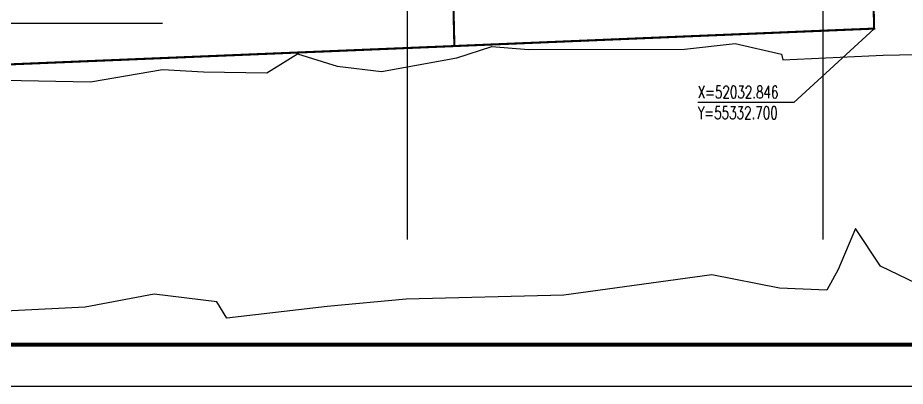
# Model space of a CAD drawing. Extents: x -170 to 1091, y -90 to 504.
# Drawn here: x 306.2 to 519.8, y -89.9 to -1.3 of the extents above; entities that cross this region are included whole.
import ezdxf

# ---------------------------------------------------------------- set-up
doc = ezdxf.new("R2010")
doc.units = 0
doc.header["$LTSCALE"] = 1000
doc.linetypes.add('DOTE', pattern=[2.42, 2, -0.2, 0.02, -0.2])
for name, color, linetype in [('DIM_COOR', 3, 'CONTINUOUS'), ('DIM_LEAD', 3, 'CONTINUOUS'), ('DOTE', 1, 'DOTE'), ('PUB_TEXT', 7, 'CONTINUOUS'), ('PUB_TITLE', 4, 'CONTINUOUS'), ('地形', 8, 'CONTINUOUS'), ('方格网', 6, 'CONTINUOUS'), ('道路HK', 1, 'CONTINUOUS')]:
    doc.layers.add(name, color=color, linetype=linetype)
doc.styles.add('_TCH_DIM', font='SIMPLEX', dxfattribs={"bigfont": 'GBCBIG'})

msp = doc.modelspace()

# ---------------------------------------------------------------- linework, layer by layer
at = {"layer": 'DIM_COOR', "color": 3, "linetype": 'Continuous'}
for p, q in [((512.2943, -3.93671), (492.93119, -21.65726)), ((492.93119, -21.65726), (469.83119, -21.65726))]:
    msp.add_line(p, q, dxfattribs=at)
at = {"layer": 'DIM_LEAD', "linetype": 'Continuous'}
msp.add_line((300.47014, -2.5374), (341.064, -2.5374), dxfattribs=at)
at = {"layer": 'DOTE', "linetype": 'DOTE', "ltscale": 0.01, "const_width": 0.5, "flags": 128}
msp.add_lwpolyline([(26.19028, 286.22262), (23.56821, 434.44816), (400.99488, 434.45822), (411.28068, -8.0828), (-14.91554, -25.63548), (-15.93853, 284.5683)], close=True, dxfattribs=at)
at = {"layer": 'DOTE', "linetype": 'DOTE', "ltscale": 15, "const_width": 0.5, "flags": 128}
msp.add_lwpolyline([(407.2197, 163.73681), (508.32959, 163.77917), (512.2922, -3.87853), (411.28058, -8.07834)], close=True, dxfattribs=at)
at = {"layer": 'PUB_TITLE', "linetype": 'Continuous'}
msp.add_lwpolyline([(-170.07823, -89.93522), (1090.92177, -89.93522), (1090.92177, 504.06478), (-170.07823, 504.06478)], close=True, dxfattribs=at)
at = {"layer": 'PUB_TITLE', "linetype": 'Continuous', "const_width": 1}
msp.add_lwpolyline([(-145.07823, -79.93522), (1080.92177, -79.93522), (1080.92177, 494.06478), (-145.07823, 494.06478)], close=True, dxfattribs=at)
at = {"layer": '地形', "flags": 128}
for points in [[(286.15217, -15.95538), (323.69018, -16.70943), (341.02031, -13.72635), (350.87516, -14.25123), (366.13849, -14.48939), (373.49327, -9.9471), (383.09678, -12.87881), (393.7373, -14.23992), (411.85149, -10.87541), (420.28886, -8.17808), (429.11371, -8.90913), (466.6508, -8.80053), (478.81682, -7.42938), (489.98451, -10.03071), (490.34672, -11.42611), (514.44225, -10.26583), (541.84834, -9.73124)], [(690.92177, -54.24754), (677.85081, -54.49884), (622.86163, -56.12248), (573.26331, -59.67231), (522.46662, -65.17319), (513.78619, -61.02836), (507.8365, -51.94238), (503.63718, -61.87631), (500.90639, -66.81745), (489.54684, -66.35266), (473.24172, -63.15907), (437.64276, -68.01857), (399.67427, -68.99146), (380.63843, -70.73902), (356.50227, -73.5411), (354.13269, -69.65449), (339.03816, -67.77365), (322.4751, -70.8856), (128.63962, -80.63958), (-0.67003, -89.24406), (-29.70009, -88.05625)], [(690.92177, -54.24754), (677.85081, -54.49884), (622.86163, -56.12248), (573.26331, -59.67231), (522.46662, -65.17319), (513.78619, -61.02836), (507.8365, -51.94238), (503.63718, -61.87631), (500.90639, -66.81745), (489.54684, -66.35266), (473.24172, -63.15907), (437.64276, -68.01857), (399.67427, -68.99146), (380.63843, -70.73902), (356.50227, -73.5411), (354.13269, -69.65449), (339.03816, -67.77365), (322.4751, -70.8856), (128.63962, -80.63958), (-0.67003, -89.24406), (-29.70009, -88.05625)]]:
    msp.add_lwpolyline(points, dxfattribs=at)
at = {"layer": '方格网', "color": 6, "linetype": 'Continuous'}
for p, q in [((400, -54.65023), (400, 494.06478)), ((500, -54.65023), (500, 494.06478))]:
    msp.add_line(p, q, dxfattribs=at)
at = {"layer": '道路HK', "color": 0, "linetype": 'Continuous', "flags": 128}
msp.add_lwpolyline([(-14.50194, -25.63538), (411.28047, -8.09376)], dxfattribs=at)

# ---------------------------------------------------------------- texts
at = {"layer": 'PUB_TEXT', "linetype": 'Continuous', "style": '_TCH_DIM', "width": 0.705882}
for s, p in [('X=52032.846', (469.83119, -20.65626)), ('Y=55332.700', (469.83119, -25.63326))]:
    msp.add_text(s, height=2.975, dxfattribs=at).set_placement(p)

doc.saveas('drawing.dxf')
